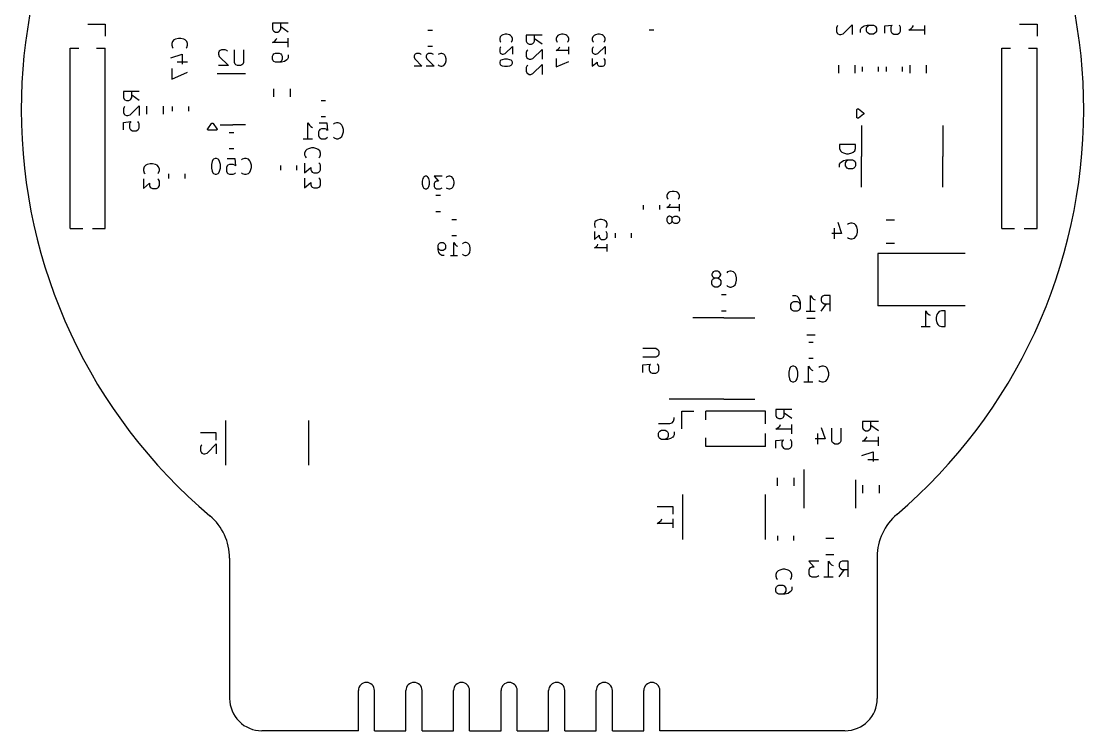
# Model space of a CAD drawing. Header units: inches. Extents: x 10 to 430, y -15 to 282.
# Drawn here: x 233.9 to 300.9, y 150.5 to 195.3 of the extents above; entities that cross this region are included whole.
import ezdxf

# ---------------------------------------------------------------- set-up
doc = ezdxf.new("R2010")
doc.units = ezdxf.units.IN
doc.header["$MEASUREMENT"] = 0
doc.layers.add('BLACK', color=7, linetype='Continuous')

msp = doc.modelspace()

# ---------------------------------------------------------------- linework, layer by layer
at = {"layer": 'BLACK', "linetype": 'Continuous'}
for p, q in [((238.046, 195.118), (239.156, 195.118)), ((239.156, 195.118), (239.156, 194.358)), ((250.693, 195.191), (249.693, 195.191)), ((249.693, 195.191), (249.693, 194.81)), ((250.216, 194.81), (250.216, 195.191)), ((285.3, 194.985), (285.253, 194.89)), ((285.348, 195.033), (285.3, 194.985)), ((285.681, 194.509), (286.253, 195.08)), ((286.253, 195.08), (286.253, 194.461)), ((286.872, 194.922), (287.015, 195.017)), ((287.015, 195.017), (287.205, 195.064)), ((287.205, 195.064), (287.586, 195.064)), ((287.205, 194.969), (287.253, 195.017)), ((287.253, 195.017), (287.348, 195.064)), ((287.586, 195.064), (287.681, 195.017)), ((287.681, 195.017), (287.729, 194.969)), ((288.301, 195.017), (288.777, 195.064)), ((288.301, 194.541), (288.301, 195.017)), ((288.729, 195.017), (288.682, 194.922)), ((288.777, 195.064), (288.729, 195.017)), ((289.253, 195.017), (289.205, 195.064)), ((289.301, 194.922), (289.253, 195.017)), ((290.063, 194.937), (290.11, 195.033)), ((290.825, 194.461), (290.825, 195.033)), ((296.8, 195.118), (297.91, 195.118)), ((297.91, 195.118), (297.91, 194.358)), ((249.693, 194.81), (249.74, 194.715)), ((249.74, 194.715), (249.788, 194.667)), ((249.788, 194.667), (249.883, 194.62)), ((249.883, 194.62), (250.026, 194.62)), ((250.026, 194.62), (250.121, 194.667)), ((250.121, 194.667), (250.169, 194.715)), ((250.169, 194.715), (250.216, 194.81)), ((250.693, 194.62), (250.216, 194.953)), ((259.49, 194.741), (259.782, 194.741)), ((264.062, 194.326), (264.024, 194.212)), ((264.138, 194.402), (264.062, 194.326)), ((264.215, 194.44), (264.138, 194.402)), ((264.367, 194.478), (264.215, 194.44)), ((264.481, 194.478), (264.367, 194.478)), ((264.634, 194.44), (264.481, 194.478)), ((264.71, 194.402), (264.634, 194.44)), ((264.786, 194.326), (264.71, 194.402)), ((264.824, 194.212), (264.786, 194.326)), ((266.695, 194.429), (265.695, 194.429)), ((265.695, 194.429), (265.695, 194.048)), ((266.218, 194.048), (266.218, 194.429)), ((267.618, 194.326), (267.58, 194.212)), ((267.694, 194.402), (267.618, 194.326)), ((267.771, 194.44), (267.694, 194.402)), ((267.923, 194.478), (267.771, 194.44)), ((268.037, 194.478), (267.923, 194.478)), ((268.19, 194.44), (268.037, 194.478)), ((268.266, 194.402), (268.19, 194.44)), ((268.342, 194.326), (268.266, 194.402)), ((268.38, 194.212), (268.342, 194.326)), ((269.904, 194.326), (269.866, 194.212)), ((269.98, 194.402), (269.904, 194.326)), ((270.057, 194.44), (269.98, 194.402)), ((270.209, 194.478), (270.057, 194.44)), ((270.323, 194.478), (270.209, 194.478)), ((270.476, 194.44), (270.323, 194.478)), ((270.552, 194.402), (270.476, 194.44)), ((270.628, 194.326), (270.552, 194.402)), ((270.666, 194.212), (270.628, 194.326)), ((273.752, 194.737), (273.46, 194.737)), ((285.253, 194.89), (285.253, 194.652)), ((285.253, 194.652), (285.3, 194.556)), ((285.3, 194.556), (285.348, 194.509)), ((285.348, 194.509), (285.443, 194.461)), ((285.443, 194.461), (285.538, 194.461)), ((285.538, 194.461), (285.681, 194.509)), ((286.777, 194.779), (286.824, 194.874)), ((286.777, 194.588), (286.777, 194.779)), ((286.824, 194.874), (286.872, 194.922)), ((287.158, 194.874), (287.205, 194.969)), ((287.158, 194.684), (287.158, 194.874)), ((287.205, 194.588), (287.158, 194.684)), ((287.253, 194.541), (287.205, 194.588)), ((287.348, 194.493), (287.253, 194.541)), ((287.586, 194.493), (287.348, 194.493)), ((287.681, 194.541), (287.586, 194.493)), ((287.729, 194.588), (287.681, 194.541)), ((287.729, 194.969), (287.777, 194.874)), ((287.777, 194.684), (287.729, 194.588)), ((287.777, 194.874), (287.777, 194.684)), ((288.682, 194.922), (288.682, 194.684)), ((288.682, 194.684), (288.729, 194.588)), ((288.729, 194.588), (288.777, 194.541)), ((288.777, 194.541), (288.872, 194.493)), ((288.872, 194.493), (289.11, 194.493)), ((289.11, 194.493), (289.205, 194.541)), ((289.205, 194.541), (289.253, 194.588)), ((289.253, 194.588), (289.301, 194.684)), ((289.301, 194.684), (289.301, 194.922)), ((289.825, 194.747), (289.968, 194.842)), ((290.825, 194.747), (289.825, 194.747)), ((289.968, 194.842), (290.063, 194.937)), ((243.39, 194.032), (243.343, 193.89)), ((243.343, 193.89), (243.343, 193.794)), ((243.343, 193.794), (243.39, 193.651)), ((243.486, 194.128), (243.39, 194.032)), ((243.39, 193.651), (243.438, 193.604)), ((243.581, 194.175), (243.486, 194.128)), ((243.771, 194.223), (243.581, 194.175)), ((243.914, 194.223), (243.771, 194.223)), ((244.105, 194.175), (243.914, 194.223)), ((244.2, 194.128), (244.105, 194.175)), ((244.295, 194.032), (244.2, 194.128)), ((244.247, 193.604), (244.295, 193.651)), ((244.343, 193.89), (244.295, 194.032)), ((244.295, 193.651), (244.343, 193.794)), ((244.343, 193.794), (244.343, 193.89)), ((249.693, 193.953), (249.836, 194.048)), ((250.693, 193.953), (249.693, 193.953)), ((249.836, 194.048), (249.931, 194.144)), ((249.931, 194.144), (249.978, 194.239)), ((250.693, 193.667), (250.693, 194.239)), ((259.49, 193.721), (259.782, 193.721)), ((264.024, 194.212), (264.024, 194.136)), ((264.024, 194.136), (264.062, 194.021)), ((264.062, 193.64), (264.024, 193.564)), ((264.062, 194.021), (264.1, 193.983)), ((264.1, 193.678), (264.062, 193.64)), ((264.367, 193.259), (264.824, 193.717)), ((264.748, 193.983), (264.786, 194.021)), ((264.786, 194.021), (264.824, 194.136)), ((264.824, 194.136), (264.824, 194.212)), ((264.824, 193.717), (264.824, 193.221)), ((265.695, 194.048), (265.742, 193.953)), ((265.742, 193.953), (265.79, 193.905)), ((265.79, 193.905), (265.885, 193.858)), ((265.885, 193.858), (266.028, 193.858)), ((266.028, 193.858), (266.123, 193.905)), ((266.123, 193.905), (266.171, 193.953)), ((266.171, 193.953), (266.218, 194.048)), ((266.695, 193.858), (266.218, 194.191)), ((267.58, 194.212), (267.58, 194.136)), ((267.58, 194.136), (267.618, 194.021)), ((267.618, 194.021), (267.656, 193.983)), ((267.771, 193.602), (267.809, 193.678)), ((268.304, 193.983), (268.342, 194.021)), ((268.342, 194.021), (268.38, 194.136)), ((268.38, 194.136), (268.38, 194.212)), ((268.38, 193.221), (268.38, 193.678)), ((269.866, 194.212), (269.866, 194.136)), ((269.866, 194.136), (269.904, 194.021)), ((269.904, 193.64), (269.866, 193.564)), ((269.904, 194.021), (269.942, 193.983)), ((269.942, 193.678), (269.904, 193.64)), ((270.209, 193.259), (270.666, 193.717)), ((270.59, 193.983), (270.628, 194.021)), ((270.628, 194.021), (270.666, 194.136)), ((270.666, 194.136), (270.666, 194.212)), ((270.666, 193.717), (270.666, 193.221)), ((236.936, 193.598), (237.482, 193.598)), ((236.936, 182.233), (236.936, 193.598)), ((238.609, 193.598), (239.156, 193.598)), ((239.156, 182.233), (239.156, 193.598)), ((243.295, 192.985), (244.009, 193.223)), ((244.009, 193.223), (244.009, 192.604)), ((246.342, 193.411), (246.294, 193.316)), ((246.294, 193.316), (246.294, 193.22)), ((246.294, 193.22), (246.342, 193.078)), ((246.39, 193.459), (246.342, 193.411)), ((246.342, 193.078), (246.913, 192.506)), ((246.485, 193.506), (246.39, 193.459)), ((246.723, 193.506), (246.485, 193.506)), ((246.818, 193.459), (246.723, 193.506)), ((246.866, 193.411), (246.818, 193.459)), ((247.294, 192.697), (247.294, 193.506)), ((247.866, 193.506), (247.866, 192.697)), ((249.693, 193.096), (249.74, 193.191)), ((249.693, 192.906), (249.693, 193.096)), ((249.74, 193.191), (249.788, 193.239)), ((249.788, 193.239), (249.883, 193.286)), ((249.883, 193.286), (250.121, 193.286)), ((250.121, 193.286), (250.216, 193.239)), ((250.216, 193.239), (250.264, 193.191)), ((250.264, 193.191), (250.312, 193.096)), ((250.312, 193.096), (250.312, 192.906)), ((250.693, 193.001), (250.645, 192.906)), ((250.693, 193.191), (250.693, 193.001)), ((258.664, 193.195), (258.626, 193.119)), ((258.626, 193.119), (258.626, 193.043)), ((258.626, 193.043), (258.664, 192.929)), ((258.703, 193.234), (258.664, 193.195)), ((258.779, 193.272), (258.703, 193.234)), ((258.969, 193.272), (258.779, 193.272)), ((259.045, 193.234), (258.969, 193.272)), ((259.083, 193.195), (259.045, 193.234)), ((259.426, 193.195), (259.388, 193.119)), ((259.388, 193.119), (259.388, 193.043)), ((259.388, 193.043), (259.426, 192.929)), ((259.464, 193.234), (259.426, 193.195)), ((259.541, 193.272), (259.464, 193.234)), ((259.731, 193.272), (259.541, 193.272)), ((259.807, 193.234), (259.731, 193.272)), ((259.845, 193.195), (259.807, 193.234)), ((260.188, 193.234), (260.15, 193.195)), ((260.303, 193.272), (260.188, 193.234)), ((260.379, 193.272), (260.303, 193.272)), ((260.493, 193.234), (260.379, 193.272)), ((260.569, 193.157), (260.493, 193.234)), ((260.607, 193.081), (260.569, 193.157)), ((260.645, 192.929), (260.607, 193.081)), ((264.024, 193.564), (264.024, 193.374)), ((264.024, 193.374), (264.062, 193.298)), ((264.062, 193.298), (264.1, 193.259)), ((264.1, 193.259), (264.177, 193.221)), ((264.177, 193.221), (264.253, 193.221)), ((264.253, 193.221), (264.367, 193.259)), ((265.742, 193.429), (265.695, 193.334)), ((265.695, 193.334), (265.695, 193.096)), ((265.695, 193.096), (265.742, 193.001)), ((265.79, 193.477), (265.742, 193.429)), ((265.742, 193.001), (265.79, 192.953)), ((266.123, 192.953), (266.695, 193.524)), ((266.695, 193.524), (266.695, 192.905)), ((267.58, 193.45), (267.694, 193.526)), ((268.38, 193.45), (267.58, 193.45)), ((267.694, 193.526), (267.771, 193.602)), ((269.866, 193.564), (269.866, 193.374)), ((269.866, 193.374), (269.904, 193.298)), ((269.904, 193.298), (269.942, 193.259)), ((269.942, 193.259), (270.019, 193.221)), ((270.019, 193.221), (270.095, 193.221)), ((270.095, 193.221), (270.209, 193.259)), ((295.69, 193.598), (296.236, 193.598)), ((295.69, 182.233), (295.69, 193.598)), ((297.363, 193.598), (297.91, 193.598)), ((297.91, 182.233), (297.91, 193.598)), ((243.343, 192.318), (243.343, 191.651)), ((243.676, 192.747), (244.343, 192.747)), ((246.913, 192.506), (246.294, 192.506)), ((247.342, 192.601), (247.294, 192.697)), ((247.39, 192.554), (247.342, 192.601)), ((247.485, 192.506), (247.39, 192.554)), ((247.675, 192.506), (247.485, 192.506)), ((247.771, 192.554), (247.675, 192.506)), ((247.818, 192.601), (247.771, 192.554)), ((247.866, 192.697), (247.818, 192.601)), ((249.74, 192.81), (249.693, 192.906)), ((249.788, 192.763), (249.74, 192.81)), ((249.883, 192.715), (249.788, 192.763)), ((250.264, 192.715), (249.883, 192.715)), ((250.216, 192.763), (250.121, 192.715)), ((250.264, 192.81), (250.216, 192.763)), ((250.312, 192.906), (250.264, 192.81)), ((250.455, 192.763), (250.264, 192.715)), ((250.597, 192.858), (250.455, 192.763)), ((250.645, 192.906), (250.597, 192.858)), ((259.122, 192.472), (258.626, 192.472)), ((258.664, 192.929), (259.122, 192.472)), ((259.883, 192.472), (259.388, 192.472)), ((259.426, 192.929), (259.883, 192.472)), ((260.15, 192.548), (260.188, 192.51)), ((260.188, 192.51), (260.303, 192.472)), ((260.303, 192.472), (260.379, 192.472)), ((260.379, 192.472), (260.493, 192.51)), ((260.493, 192.51), (260.569, 192.586)), ((260.569, 192.586), (260.607, 192.662)), ((260.607, 192.662), (260.645, 192.815)), ((260.645, 192.815), (260.645, 192.929)), ((264.062, 192.802), (264.024, 192.726)), ((264.024, 192.726), (264.024, 192.65)), ((264.024, 192.65), (264.062, 192.574)), ((264.1, 192.84), (264.062, 192.802)), ((264.062, 192.574), (264.1, 192.536)), ((264.177, 192.878), (264.1, 192.84)), ((264.1, 192.536), (264.177, 192.498)), ((264.329, 192.917), (264.177, 192.878)), ((264.177, 192.498), (264.329, 192.459)), ((264.519, 192.917), (264.329, 192.917)), ((264.329, 192.459), (264.519, 192.459)), ((264.672, 192.878), (264.519, 192.917)), ((264.519, 192.459), (264.672, 192.498)), ((264.748, 192.84), (264.672, 192.878)), ((264.672, 192.498), (264.748, 192.536)), ((264.786, 192.802), (264.748, 192.84)), ((264.748, 192.536), (264.786, 192.574)), ((264.824, 192.726), (264.786, 192.802)), ((264.786, 192.574), (264.824, 192.65)), ((264.824, 192.65), (264.824, 192.726)), ((265.742, 192.477), (265.695, 192.382)), ((265.695, 192.382), (265.695, 192.144)), ((265.79, 192.524), (265.742, 192.477)), ((265.79, 192.953), (265.885, 192.905)), ((265.885, 192.905), (265.98, 192.905)), ((265.98, 192.905), (266.123, 192.953)), ((266.123, 192.001), (266.695, 192.572)), ((266.695, 192.572), (266.695, 191.953)), ((267.58, 192.955), (267.58, 192.421)), ((267.58, 192.421), (268.38, 192.764)), ((269.866, 192.955), (269.866, 192.459)), ((269.866, 192.459), (270.171, 192.726)), ((270.171, 192.726), (270.171, 192.612)), ((270.171, 192.612), (270.209, 192.536)), ((270.209, 192.536), (270.247, 192.498)), ((270.247, 192.498), (270.323, 192.459)), ((270.323, 192.459), (270.514, 192.459)), ((270.514, 192.459), (270.59, 192.498)), ((270.628, 192.917), (270.59, 192.955)), ((270.59, 192.498), (270.628, 192.536)), ((270.666, 192.84), (270.628, 192.917)), ((270.628, 192.536), (270.666, 192.612)), ((270.666, 192.612), (270.666, 192.84)), ((285.381, 192.534), (285.381, 192.024)), ((286.426, 192.534), (286.426, 192.024)), ((286.894, 192.133), (286.894, 192.425)), ((287.914, 192.133), (287.914, 192.425)), ((288.394, 192.425), (288.394, 192.133)), ((289.414, 192.425), (289.414, 192.133)), ((289.881, 192.534), (289.881, 192.024)), ((290.926, 192.534), (290.926, 192.024)), ((243.343, 191.651), (244.343, 192.08)), ((248.004, 191.989), (246.204, 191.989)), ((265.695, 192.144), (265.742, 192.048)), ((265.742, 192.048), (265.79, 192.001)), ((265.79, 192.001), (265.885, 191.953)), ((265.885, 191.953), (265.98, 191.953)), ((265.98, 191.953), (266.123, 192.001)), ((249.781, 190.524), (249.781, 191.034)), ((250.826, 190.524), (250.826, 191.034)), ((241.295, 190.873), (240.295, 190.873)), ((240.295, 190.873), (240.295, 190.492)), ((240.295, 190.492), (240.342, 190.397)), ((240.342, 190.397), (240.39, 190.349)), ((240.39, 190.349), (240.485, 190.302)), ((240.485, 190.302), (240.628, 190.302)), ((240.628, 190.302), (240.723, 190.349)), ((240.723, 190.349), (240.771, 190.397)), ((240.771, 190.397), (240.818, 190.492)), ((240.818, 190.492), (240.818, 190.873)), ((241.295, 190.302), (240.818, 190.635)), ((253.05, 190.289), (252.758, 190.289)), ((240.342, 189.873), (240.295, 189.778)), ((240.295, 189.778), (240.295, 189.54)), ((240.39, 189.921), (240.342, 189.873)), ((240.723, 189.397), (241.295, 189.968)), ((241.295, 189.968), (241.295, 189.349)), ((241.781, 189.437), (241.781, 189.946)), ((242.826, 189.437), (242.826, 189.946)), ((243.394, 189.633), (243.394, 189.925)), ((244.414, 189.633), (244.414, 189.925)), ((286.549, 189.719), (286.551, 189.73)), ((286.549, 189.239), (286.549, 189.719)), ((286.551, 189.733), (286.552, 189.735)), ((286.551, 189.73), (286.551, 189.733)), ((286.552, 189.735), (286.553, 189.742)), ((286.553, 189.742), (286.567, 189.755)), ((286.567, 189.755), (286.578, 189.77)), ((286.578, 189.77), (286.582, 189.771)), ((286.582, 189.771), (286.586, 189.774)), ((286.586, 189.774), (286.604, 189.774)), ((286.604, 189.774), (286.623, 189.777)), ((286.623, 189.777), (286.629, 189.774)), ((286.629, 189.774), (286.632, 189.774)), ((286.632, 189.774), (286.634, 189.772)), ((286.634, 189.772), (286.644, 189.767)), ((286.644, 189.767), (286.974, 189.527)), ((240.295, 189.54), (240.342, 189.445)), ((240.295, 188.921), (240.771, 188.968)), ((240.342, 189.445), (240.39, 189.397)), ((240.39, 189.397), (240.485, 189.349)), ((240.485, 189.349), (240.58, 189.349)), ((240.58, 189.349), (240.723, 189.397)), ((240.771, 188.968), (240.723, 188.921)), ((241.247, 188.921), (241.199, 188.968)), ((253.05, 189.269), (252.758, 189.269)), ((286.551, 189.228), (286.549, 189.239)), ((286.551, 189.225), (286.551, 189.228)), ((286.552, 189.223), (286.551, 189.225)), ((286.553, 189.216), (286.552, 189.223)), ((286.567, 189.203), (286.553, 189.216)), ((286.578, 189.188), (286.567, 189.203)), ((286.582, 189.187), (286.578, 189.188)), ((286.586, 189.184), (286.582, 189.187)), ((286.604, 189.184), (286.586, 189.184)), ((286.623, 189.181), (286.604, 189.184)), ((286.629, 189.184), (286.623, 189.181)), ((286.632, 189.184), (286.629, 189.184)), ((286.634, 189.186), (286.632, 189.184)), ((286.644, 189.19), (286.634, 189.186)), ((286.974, 189.43), (286.644, 189.19)), ((286.974, 189.527), (286.99, 189.51)), ((286.99, 189.448), (286.974, 189.43)), ((286.99, 189.51), (286.992, 189.501)), ((286.992, 189.457), (286.99, 189.448)), ((286.992, 189.501), (286.997, 189.493)), ((286.997, 189.465), (286.992, 189.457)), ((286.997, 189.493), (286.995, 189.479)), ((286.995, 189.479), (286.997, 189.465)), ((240.295, 188.445), (240.295, 188.921)), ((240.723, 188.921), (240.676, 188.826)), ((240.676, 188.826), (240.676, 188.588)), ((240.676, 188.588), (240.723, 188.492)), ((240.723, 188.492), (240.771, 188.445)), ((240.771, 188.445), (240.866, 188.397)), ((240.866, 188.397), (241.104, 188.397)), ((241.104, 188.397), (241.199, 188.445)), ((241.199, 188.445), (241.247, 188.492)), ((241.295, 188.826), (241.247, 188.921)), ((241.247, 188.492), (241.295, 188.588)), ((241.295, 188.588), (241.295, 188.826)), ((245.606, 188.503), (245.608, 188.509)), ((245.608, 188.485), (245.606, 188.503)), ((245.608, 188.512), (245.611, 188.514)), ((245.608, 188.509), (245.608, 188.512)), ((245.608, 188.466), (245.608, 188.485)), ((245.612, 188.462), (245.608, 188.466)), ((245.611, 188.514), (245.615, 188.524)), ((245.613, 188.458), (245.612, 188.462)), ((245.628, 188.447), (245.613, 188.458)), ((245.615, 188.524), (245.855, 188.854)), ((245.641, 188.434), (245.628, 188.447)), ((245.648, 188.432), (245.641, 188.434)), ((245.65, 188.431), (245.648, 188.432)), ((245.653, 188.431), (245.65, 188.431)), ((245.664, 188.429), (245.653, 188.431)), ((246.144, 188.429), (245.664, 188.429)), ((245.855, 188.854), (245.873, 188.87)), ((245.873, 188.87), (245.882, 188.872)), ((245.882, 188.872), (245.89, 188.877)), ((245.89, 188.877), (245.904, 188.875)), ((245.904, 188.875), (245.918, 188.877)), ((245.918, 188.877), (245.926, 188.872)), ((245.926, 188.872), (245.935, 188.87)), ((245.935, 188.87), (245.952, 188.854)), ((245.952, 188.854), (246.192, 188.524)), ((246.155, 188.431), (246.144, 188.429)), ((246.158, 188.431), (246.155, 188.431)), ((246.16, 188.432), (246.158, 188.431)), ((246.167, 188.434), (246.16, 188.432)), ((246.18, 188.447), (246.167, 188.434)), ((246.195, 188.458), (246.18, 188.447)), ((246.192, 188.524), (246.197, 188.514)), ((246.196, 188.462), (246.195, 188.458)), ((246.199, 188.466), (246.196, 188.462)), ((246.197, 188.514), (246.199, 188.512)), ((246.199, 188.512), (246.199, 188.509)), ((246.199, 188.509), (246.202, 188.503)), ((246.202, 188.503), (246.199, 188.485)), ((246.199, 188.485), (246.199, 188.466)), ((246.404, 188.769), (247.204, 188.769)), ((246.958, 188.289), (247.25, 188.289)), ((248.004, 188.769), (247.204, 188.769)), ((251.928, 187.894), (251.928, 188.894)), ((251.928, 188.894), (252.023, 188.751)), ((252.023, 188.751), (252.118, 188.656)), ((252.118, 188.656), (252.213, 188.608)), ((252.642, 188.418), (252.594, 188.323)), ((252.594, 188.323), (252.594, 188.085)), ((252.642, 188.894), (253.118, 188.894)), ((252.69, 188.466), (252.642, 188.418)), ((252.785, 188.513), (252.69, 188.466)), ((253.023, 188.513), (252.785, 188.513)), ((253.118, 188.466), (253.023, 188.513)), ((253.118, 188.894), (253.166, 188.418)), ((253.166, 188.418), (253.118, 188.466)), ((253.594, 188.847), (253.547, 188.799)), ((253.737, 188.894), (253.594, 188.847)), ((253.832, 188.894), (253.737, 188.894)), ((253.975, 188.847), (253.832, 188.894)), ((254.071, 188.751), (253.975, 188.847)), ((254.118, 188.656), (254.071, 188.751)), ((254.166, 188.466), (254.118, 188.656)), ((254.118, 188.132), (254.166, 188.323)), ((254.166, 188.323), (254.166, 188.466)), ((286.844, 188.729), (286.844, 186.779)), ((291.964, 188.729), (291.964, 186.779)), ((251.642, 187.894), (252.213, 187.894)), ((252.594, 188.085), (252.642, 187.989)), ((252.642, 187.989), (252.69, 187.942)), ((252.69, 187.942), (252.785, 187.894)), ((252.785, 187.894), (253.023, 187.894)), ((253.023, 187.894), (253.118, 187.942)), ((253.118, 187.942), (253.166, 187.989)), ((253.547, 187.989), (253.594, 187.942)), ((253.594, 187.942), (253.737, 187.894)), ((253.737, 187.894), (253.832, 187.894)), ((253.832, 187.894), (253.975, 187.942)), ((253.975, 187.942), (254.071, 188.037)), ((254.071, 188.037), (254.118, 188.132)), ((246.958, 187.269), (247.25, 187.269)), ((251.772, 187.12), (251.725, 186.978)), ((251.725, 186.978), (251.725, 186.882)), ((251.868, 187.216), (251.772, 187.12)), ((251.963, 187.263), (251.868, 187.216)), ((252.153, 187.311), (251.963, 187.263)), ((252.296, 187.311), (252.153, 187.311)), ((252.487, 187.263), (252.296, 187.311)), ((252.582, 187.216), (252.487, 187.263)), ((252.677, 187.12), (252.582, 187.216)), ((252.725, 186.978), (252.677, 187.12)), ((252.725, 186.882), (252.725, 186.978)), ((286.459, 187.517), (285.459, 187.517)), ((285.459, 187.517), (285.459, 187.279)), ((285.459, 187.279), (285.506, 187.136)), ((285.506, 187.136), (285.602, 187.041)), ((285.602, 187.041), (285.697, 186.993)), ((285.697, 186.993), (285.887, 186.946)), ((285.887, 186.946), (286.03, 186.946)), ((286.03, 186.946), (286.221, 186.993)), ((286.221, 186.993), (286.316, 187.041)), ((286.316, 187.041), (286.411, 187.136)), ((286.411, 187.136), (286.459, 187.279)), ((286.459, 187.279), (286.459, 187.517)), ((241.803, 186.267), (241.708, 186.219)), ((241.993, 186.315), (241.803, 186.267)), ((242.136, 186.315), (241.993, 186.315)), ((242.327, 186.267), (242.136, 186.315)), ((242.422, 186.219), (242.327, 186.267)), ((245.89, 186.458), (245.842, 186.267)), ((245.842, 186.267), (245.842, 186.029)), ((245.937, 186.553), (245.89, 186.458)), ((245.985, 186.601), (245.937, 186.553)), ((246.08, 186.648), (245.985, 186.601)), ((246.175, 186.648), (246.08, 186.648)), ((246.271, 186.601), (246.175, 186.648)), ((246.318, 186.553), (246.271, 186.601)), ((246.366, 186.458), (246.318, 186.553)), ((246.413, 186.267), (246.366, 186.458)), ((246.413, 186.029), (246.413, 186.267)), ((246.842, 186.648), (247.318, 186.648)), ((246.985, 186.267), (246.89, 186.22)), ((247.223, 186.267), (246.985, 186.267)), ((247.318, 186.22), (247.223, 186.267)), ((247.318, 186.648), (247.366, 186.172)), ((247.794, 186.601), (247.747, 186.553)), ((247.937, 186.648), (247.794, 186.601)), ((248.032, 186.648), (247.937, 186.648)), ((248.175, 186.601), (248.032, 186.648)), ((248.271, 186.505), (248.175, 186.601)), ((248.318, 186.41), (248.271, 186.505)), ((248.366, 186.22), (248.318, 186.41)), ((251.725, 186.882), (251.772, 186.739)), ((251.725, 186.358), (251.725, 185.739)), ((251.772, 186.739), (251.82, 186.692)), ((252.629, 186.692), (252.677, 186.739)), ((252.677, 186.311), (252.629, 186.358)), ((252.677, 186.739), (252.725, 186.882)), ((252.725, 186.216), (252.677, 186.311)), ((285.459, 186.279), (285.506, 186.374)), ((285.459, 186.088), (285.459, 186.279)), ((285.506, 186.374), (285.554, 186.422)), ((285.554, 186.422), (285.697, 186.517)), ((285.697, 186.517), (285.887, 186.565)), ((285.84, 186.374), (285.887, 186.469)), ((285.84, 186.184), (285.84, 186.374)), ((285.887, 186.565), (286.268, 186.565)), ((285.887, 186.469), (285.935, 186.517)), ((285.935, 186.517), (286.03, 186.565)), ((286.268, 186.565), (286.363, 186.517)), ((286.363, 186.517), (286.411, 186.469)), ((286.411, 186.469), (286.459, 186.374)), ((286.459, 186.374), (286.459, 186.184)), ((286.844, 184.829), (286.844, 186.779)), ((291.964, 184.829), (291.964, 186.779)), ((241.612, 186.124), (241.565, 185.981)), ((241.565, 185.981), (241.565, 185.886)), ((241.565, 185.886), (241.612, 185.743)), ((241.708, 186.219), (241.612, 186.124)), ((241.612, 185.743), (241.66, 185.696)), ((242.517, 186.124), (242.422, 186.219)), ((242.469, 185.696), (242.517, 185.743)), ((242.565, 185.981), (242.517, 186.124)), ((242.517, 185.743), (242.565, 185.886)), ((242.565, 185.886), (242.565, 185.981)), ((243.144, 185.675), (243.144, 185.383)), ((244.164, 185.675), (244.164, 185.383)), ((245.842, 186.029), (245.89, 185.839)), ((245.89, 185.839), (245.937, 185.743)), ((245.937, 185.743), (245.985, 185.696)), ((245.985, 185.696), (246.08, 185.648)), ((246.08, 185.648), (246.175, 185.648)), ((246.175, 185.648), (246.271, 185.696)), ((246.271, 185.696), (246.318, 185.743)), ((246.318, 185.743), (246.366, 185.839)), ((246.366, 185.839), (246.413, 186.029)), ((246.842, 186.172), (246.794, 186.077)), ((246.794, 186.077), (246.794, 185.839)), ((246.794, 185.839), (246.842, 185.743)), ((246.89, 186.22), (246.842, 186.172)), ((246.842, 185.743), (246.89, 185.696)), ((246.89, 185.696), (246.985, 185.648)), ((246.985, 185.648), (247.223, 185.648)), ((247.223, 185.648), (247.318, 185.696)), ((247.366, 186.172), (247.318, 186.22)), ((247.318, 185.696), (247.366, 185.743)), ((247.747, 185.743), (247.794, 185.696)), ((247.794, 185.696), (247.937, 185.648)), ((247.937, 185.648), (248.032, 185.648)), ((248.032, 185.648), (248.175, 185.696)), ((248.175, 185.696), (248.271, 185.791)), ((248.271, 185.791), (248.318, 185.886)), ((248.318, 185.886), (248.366, 186.077)), ((248.366, 186.077), (248.366, 186.22)), ((250.194, 186.195), (250.194, 185.903)), ((251.214, 186.195), (251.214, 185.903)), ((251.725, 185.739), (252.106, 186.073)), ((252.106, 186.073), (252.106, 185.93)), ((252.106, 185.93), (252.153, 185.835)), ((252.153, 185.835), (252.201, 185.787)), ((252.201, 185.787), (252.296, 185.739)), ((252.296, 185.739), (252.534, 185.739)), ((252.534, 185.739), (252.629, 185.787)), ((252.629, 185.787), (252.677, 185.835)), ((252.677, 185.835), (252.725, 185.93)), ((252.725, 185.93), (252.725, 186.216)), ((285.887, 186.088), (285.84, 186.184)), ((285.935, 186.041), (285.887, 186.088)), ((286.03, 185.993), (285.935, 186.041)), ((286.268, 185.993), (286.03, 185.993)), ((286.363, 186.041), (286.268, 185.993)), ((286.411, 186.088), (286.363, 186.041)), ((286.459, 186.184), (286.411, 186.088)), ((241.565, 185.362), (241.565, 184.743)), ((241.565, 184.743), (241.946, 185.077)), ((241.946, 185.077), (241.946, 184.934)), ((241.946, 184.934), (241.993, 184.838)), ((242.517, 185.315), (242.469, 185.362)), ((242.565, 185.219), (242.517, 185.315)), ((242.517, 184.838), (242.565, 184.934)), ((242.565, 184.934), (242.565, 185.219)), ((251.725, 185.406), (251.725, 184.787)), ((251.725, 184.787), (252.106, 185.12)), ((252.106, 185.12), (252.106, 184.978)), ((252.106, 184.978), (252.153, 184.882)), ((252.677, 185.358), (252.629, 185.406)), ((252.725, 185.263), (252.677, 185.358)), ((252.677, 184.882), (252.725, 184.978)), ((252.725, 184.978), (252.725, 185.263)), ((259.172, 185.372), (259.134, 185.22)), ((259.134, 185.22), (259.134, 185.029)), ((259.134, 185.029), (259.172, 184.877)), ((259.211, 185.448), (259.172, 185.372)), ((259.249, 185.487), (259.211, 185.448)), ((259.325, 185.525), (259.249, 185.487)), ((259.401, 185.525), (259.325, 185.525)), ((259.477, 185.487), (259.401, 185.525)), ((259.515, 185.448), (259.477, 185.487)), ((259.553, 185.372), (259.515, 185.448)), ((259.591, 185.22), (259.553, 185.372)), ((259.553, 184.877), (259.591, 185.029)), ((259.591, 185.029), (259.591, 185.22)), ((260.391, 185.525), (259.896, 185.525)), ((259.896, 185.525), (260.163, 185.22)), ((259.934, 185.144), (259.896, 185.068)), ((259.896, 185.068), (259.896, 184.877)), ((259.972, 185.182), (259.934, 185.144)), ((260.049, 185.22), (259.972, 185.182)), ((260.163, 185.22), (260.049, 185.22)), ((260.696, 185.487), (260.658, 185.448)), ((260.811, 185.525), (260.696, 185.487)), ((260.887, 185.525), (260.811, 185.525)), ((261.001, 185.487), (260.887, 185.525)), ((261.077, 185.41), (261.001, 185.487)), ((261.115, 185.334), (261.077, 185.41)), ((261.153, 185.182), (261.115, 185.334)), ((261.115, 184.915), (261.153, 185.068)), ((261.153, 185.068), (261.153, 185.182)), ((241.993, 184.838), (242.041, 184.791)), ((242.041, 184.791), (242.136, 184.743)), ((242.136, 184.743), (242.374, 184.743)), ((242.374, 184.743), (242.469, 184.791)), ((242.469, 184.791), (242.517, 184.838)), ((252.153, 184.882), (252.201, 184.835)), ((252.201, 184.835), (252.296, 184.787)), ((252.296, 184.787), (252.534, 184.787)), ((252.534, 184.787), (252.629, 184.835)), ((252.629, 184.835), (252.677, 184.882)), ((259.172, 184.877), (259.211, 184.801)), ((259.211, 184.801), (259.249, 184.763)), ((259.249, 184.763), (259.325, 184.725)), ((259.325, 184.725), (259.401, 184.725)), ((259.401, 184.725), (259.477, 184.763)), ((259.477, 184.763), (259.515, 184.801)), ((259.515, 184.801), (259.553, 184.877)), ((259.896, 184.877), (259.934, 184.801)), ((259.934, 184.801), (259.972, 184.763)), ((259.972, 184.763), (260.049, 184.725)), ((259.998, 184.327), (260.29, 184.327)), ((260.049, 184.725), (260.277, 184.725)), ((260.277, 184.725), (260.353, 184.763)), ((260.353, 184.763), (260.391, 184.801)), ((260.658, 184.801), (260.696, 184.763)), ((260.696, 184.763), (260.811, 184.725)), ((260.811, 184.725), (260.887, 184.725)), ((260.887, 184.725), (261.001, 184.763)), ((261.001, 184.763), (261.077, 184.839)), ((261.077, 184.839), (261.115, 184.915)), ((274.603, 184.42), (274.565, 184.306)), ((274.565, 184.306), (274.565, 184.23)), ((274.679, 184.496), (274.603, 184.42)), ((274.756, 184.534), (274.679, 184.496)), ((274.908, 184.572), (274.756, 184.534)), ((275.022, 184.572), (274.908, 184.572)), ((275.175, 184.534), (275.022, 184.572)), ((275.251, 184.496), (275.175, 184.534)), ((275.327, 184.42), (275.251, 184.496)), ((275.365, 184.306), (275.327, 184.42)), ((275.365, 184.23), (275.365, 184.306)), ((273.096, 183.417), (273.096, 183.709)), ((274.116, 183.417), (274.116, 183.709)), ((274.565, 184.23), (274.603, 184.115)), ((274.565, 183.544), (274.679, 183.62)), ((274.603, 184.115), (274.641, 184.077)), ((274.679, 183.62), (274.756, 183.696)), ((274.756, 183.696), (274.794, 183.772)), ((275.289, 184.077), (275.327, 184.115)), ((275.327, 184.115), (275.365, 184.23)), ((275.365, 183.315), (275.365, 183.772)), ((259.998, 183.307), (260.29, 183.307)), ((275.365, 183.544), (274.565, 183.544)), ((274.603, 182.934), (274.565, 182.858)), ((274.641, 182.972), (274.603, 182.934)), ((274.718, 183.011), (274.641, 182.972)), ((274.756, 183.011), (274.718, 183.011)), ((274.832, 182.972), (274.756, 183.011)), ((274.87, 182.934), (274.832, 182.972)), ((274.908, 182.858), (274.87, 182.934)), ((274.908, 182.858), (274.946, 182.934)), ((274.946, 182.934), (274.984, 182.972)), ((274.984, 182.972), (275.06, 183.011)), ((275.06, 183.011), (275.213, 183.011)), ((275.213, 183.011), (275.289, 182.972)), ((275.289, 182.972), (275.327, 182.934)), ((275.327, 182.934), (275.365, 182.858)), ((261.014, 182.803), (261.306, 182.803)), ((270.031, 182.642), (269.993, 182.528)), ((269.993, 182.528), (269.993, 182.452)), ((269.993, 182.452), (270.031, 182.337)), ((270.107, 182.718), (270.031, 182.642)), ((270.031, 182.337), (270.069, 182.299)), ((270.184, 182.756), (270.107, 182.718)), ((270.336, 182.794), (270.184, 182.756)), ((270.45, 182.794), (270.336, 182.794)), ((270.603, 182.756), (270.45, 182.794)), ((270.679, 182.718), (270.603, 182.756)), ((270.755, 182.642), (270.679, 182.718)), ((270.717, 182.299), (270.755, 182.337)), ((270.793, 182.528), (270.755, 182.642)), ((270.755, 182.337), (270.793, 182.452)), ((270.793, 182.452), (270.793, 182.528)), ((274.565, 182.858), (274.565, 182.706)), ((274.565, 182.706), (274.603, 182.63)), ((274.603, 182.63), (274.641, 182.592)), ((274.641, 182.592), (274.718, 182.553)), ((274.718, 182.553), (274.756, 182.553)), ((274.756, 182.553), (274.832, 182.592)), ((274.832, 182.592), (274.87, 182.63)), ((274.87, 182.63), (274.908, 182.706)), ((274.908, 182.706), (274.908, 182.858)), ((274.946, 182.63), (274.908, 182.706)), ((274.984, 182.592), (274.946, 182.63)), ((275.06, 182.553), (274.984, 182.592)), ((275.213, 182.553), (275.06, 182.553)), ((275.289, 182.592), (275.213, 182.553)), ((275.327, 182.63), (275.289, 182.592)), ((275.365, 182.706), (275.327, 182.63)), ((275.365, 182.858), (275.365, 182.706)), ((285.107, 182.241), (285.107, 181.574)), ((285.345, 182.622), (285.584, 181.907)), ((286.012, 182.527), (285.965, 182.479)), ((286.155, 182.574), (286.012, 182.527)), ((286.25, 182.574), (286.155, 182.574)), ((286.393, 182.527), (286.25, 182.574)), ((286.488, 182.431), (286.393, 182.527)), ((286.536, 182.336), (286.488, 182.431)), ((286.584, 182.146), (286.536, 182.336)), ((288.393, 182.764), (288.915, 182.764)), ((236.936, 182.233), (237.738, 182.233)), ((238.353, 182.233), (239.156, 182.233)), ((261.014, 181.783), (261.306, 181.783)), ((269.993, 182.033), (269.993, 181.537)), ((269.993, 181.537), (270.298, 181.804)), ((270.298, 181.804), (270.298, 181.69)), ((270.298, 181.69), (270.336, 181.614)), ((270.336, 181.614), (270.374, 181.575)), ((270.374, 181.575), (270.45, 181.537)), ((270.641, 181.537), (270.717, 181.575)), ((270.755, 181.994), (270.717, 182.033)), ((270.717, 181.575), (270.755, 181.614)), ((270.793, 181.918), (270.755, 181.994)), ((270.755, 181.614), (270.793, 181.69)), ((270.793, 181.69), (270.793, 181.918)), ((271.318, 181.639), (271.318, 181.931)), ((272.338, 181.639), (272.338, 181.931)), ((285.584, 181.907), (284.965, 181.907)), ((285.965, 181.669), (286.012, 181.622)), ((286.012, 181.622), (286.155, 181.574)), ((286.155, 181.574), (286.25, 181.574)), ((286.25, 181.574), (286.393, 181.622)), ((286.393, 181.622), (286.488, 181.717)), ((286.488, 181.717), (286.536, 181.812)), ((286.536, 181.812), (286.584, 182.003)), ((286.584, 182.003), (286.584, 182.146)), ((295.69, 182.233), (296.492, 182.233)), ((297.107, 182.233), (297.91, 182.233)), ((260.15, 181.181), (260.188, 181.257)), ((260.15, 180.877), (260.15, 181.181)), ((260.188, 180.915), (260.15, 180.991)), ((260.188, 181.257), (260.227, 181.296)), ((260.227, 180.877), (260.188, 180.915)), ((260.227, 181.296), (260.303, 181.334)), ((260.303, 181.334), (260.455, 181.334)), ((260.455, 181.334), (260.531, 181.296)), ((260.531, 181.296), (260.569, 181.257)), ((260.569, 180.915), (260.531, 180.877)), ((260.569, 181.257), (260.607, 181.181)), ((260.607, 180.991), (260.569, 180.915)), ((260.607, 181.181), (260.607, 180.991)), ((261.141, 180.534), (261.141, 181.334)), ((261.141, 181.334), (261.217, 181.219)), ((261.217, 181.219), (261.293, 181.143)), ((261.293, 181.143), (261.369, 181.105)), ((261.712, 181.296), (261.674, 181.257)), ((261.827, 181.334), (261.712, 181.296)), ((261.903, 181.334), (261.827, 181.334)), ((262.017, 181.296), (261.903, 181.334)), ((262.093, 181.219), (262.017, 181.296)), ((262.131, 181.143), (262.093, 181.219)), ((262.169, 180.991), (262.131, 181.143)), ((262.169, 180.877), (262.169, 180.991)), ((269.993, 181.004), (270.107, 181.08)), ((270.793, 181.004), (269.993, 181.004)), ((270.107, 181.08), (270.184, 181.156)), ((270.184, 181.156), (270.222, 181.233)), ((270.45, 181.537), (270.641, 181.537)), ((270.793, 180.775), (270.793, 181.233)), ((288.393, 181.294), (288.915, 181.294)), ((260.188, 180.724), (260.15, 180.877)), ((260.265, 180.61), (260.188, 180.724)), ((260.303, 180.838), (260.227, 180.877)), ((260.303, 180.572), (260.265, 180.61)), ((260.455, 180.838), (260.303, 180.838)), ((260.379, 180.534), (260.303, 180.572)), ((260.531, 180.534), (260.379, 180.534)), ((260.531, 180.877), (260.455, 180.838)), ((260.912, 180.534), (261.369, 180.534)), ((261.674, 180.61), (261.712, 180.572)), ((261.712, 180.572), (261.827, 180.534)), ((261.827, 180.534), (261.903, 180.534)), ((261.903, 180.534), (262.017, 180.572)), ((262.017, 180.572), (262.093, 180.648)), ((262.093, 180.648), (262.131, 180.724)), ((262.131, 180.724), (262.169, 180.877)), ((287.876, 180.641), (287.876, 177.341)), ((293.386, 180.641), (287.876, 180.641)), ((277.44, 179.441), (277.392, 179.346)), ((277.392, 179.346), (277.392, 179.298)), ((277.392, 179.298), (277.44, 179.203)), ((277.392, 178.917), (277.44, 179.012)), ((277.392, 178.727), (277.392, 178.917)), ((277.487, 179.489), (277.44, 179.441)), ((277.44, 179.203), (277.487, 179.155)), ((277.44, 179.012), (277.487, 179.06)), ((277.583, 179.536), (277.487, 179.489)), ((277.487, 179.155), (277.583, 179.108)), ((277.487, 179.06), (277.583, 179.108)), ((277.773, 179.536), (277.583, 179.536)), ((277.583, 179.108), (277.773, 179.108)), ((277.868, 179.489), (277.773, 179.536)), ((277.773, 179.108), (277.868, 179.155)), ((277.773, 179.108), (277.868, 179.06)), ((277.916, 179.441), (277.868, 179.489)), ((277.868, 179.155), (277.916, 179.203)), ((277.868, 179.06), (277.916, 179.012)), ((277.964, 179.346), (277.916, 179.441)), ((277.916, 179.203), (277.964, 179.298)), ((277.916, 179.012), (277.964, 178.917)), ((277.964, 179.298), (277.964, 179.346)), ((277.964, 178.917), (277.964, 178.727)), ((278.392, 179.489), (278.345, 179.441)), ((278.535, 179.536), (278.392, 179.489)), ((278.63, 179.536), (278.535, 179.536)), ((278.773, 179.489), (278.63, 179.536)), ((278.868, 179.393), (278.773, 179.489)), ((278.916, 179.298), (278.868, 179.393)), ((278.964, 179.108), (278.916, 179.298)), ((278.916, 178.774), (278.964, 178.965)), ((278.964, 178.965), (278.964, 179.108)), ((277.44, 178.631), (277.392, 178.727)), ((277.487, 178.584), (277.44, 178.631)), ((277.583, 178.536), (277.487, 178.584)), ((277.773, 178.536), (277.583, 178.536)), ((277.868, 178.584), (277.773, 178.536)), ((277.916, 178.631), (277.868, 178.584)), ((277.964, 178.727), (277.916, 178.631)), ((278.345, 178.631), (278.392, 178.584)), ((278.392, 178.584), (278.535, 178.536)), ((278.535, 178.536), (278.63, 178.536)), ((278.63, 178.536), (278.773, 178.584)), ((278.773, 178.584), (278.868, 178.679)), ((278.868, 178.679), (278.916, 178.774)), ((278.3, 178.039), (278.008, 178.039)), ((282.44, 177.528), (282.487, 177.576)), ((282.487, 178.004), (282.678, 178.004)), ((282.487, 177.576), (282.582, 177.623)), ((282.582, 177.623), (282.773, 177.623)), ((282.678, 178.004), (282.773, 177.957)), ((282.773, 177.957), (282.821, 177.909)), ((282.773, 177.623), (282.868, 177.576)), ((282.821, 177.909), (282.916, 177.766)), ((282.868, 177.576), (282.916, 177.528)), ((282.916, 177.766), (282.963, 177.576)), ((282.963, 177.576), (282.963, 177.195)), ((283.63, 177.004), (283.63, 178.004)), ((283.63, 178.004), (283.725, 177.861)), ((283.725, 177.861), (283.821, 177.766)), ((283.821, 177.766), (283.916, 177.718)), ((284.344, 177.909), (284.297, 177.814)), ((284.297, 177.814), (284.297, 177.671)), ((284.297, 177.671), (284.344, 177.576)), ((284.392, 177.957), (284.344, 177.909)), ((284.344, 177.576), (284.392, 177.528)), ((284.487, 178.004), (284.392, 177.957)), ((284.868, 178.004), (284.487, 178.004)), ((284.868, 177.004), (284.868, 178.004)), ((278.3, 177.019), (278.008, 177.019)), ((282.392, 177.433), (282.44, 177.528)), ((282.392, 177.195), (282.392, 177.433)), ((282.44, 177.099), (282.392, 177.195)), ((282.487, 177.052), (282.44, 177.099)), ((282.582, 177.004), (282.487, 177.052)), ((282.773, 177.004), (282.582, 177.004)), ((282.868, 177.052), (282.773, 177.004)), ((282.916, 177.099), (282.868, 177.052)), ((282.916, 177.528), (282.963, 177.433)), ((282.963, 177.195), (282.916, 177.099)), ((283.344, 177.004), (283.916, 177.004)), ((284.297, 177.004), (284.63, 177.48)), ((284.392, 177.528), (284.487, 177.48)), ((284.487, 177.48), (284.868, 177.48)), ((293.386, 177.341), (287.876, 177.341)), ((290.886, 176.036), (290.886, 177.036)), ((290.886, 177.036), (290.981, 176.893)), ((290.981, 176.893), (291.076, 176.798)), ((291.648, 176.893), (291.6, 176.798)), ((291.743, 176.989), (291.648, 176.893)), ((291.886, 177.036), (291.743, 176.989)), ((292.124, 177.036), (291.886, 177.036)), ((292.124, 176.036), (292.124, 177.036)), ((278.154, 176.589), (276.204, 176.589)), ((278.154, 176.589), (280.104, 176.589)), ((283.909, 176.551), (283.399, 176.551)), ((291.076, 176.798), (291.172, 176.75)), ((291.6, 176.798), (291.553, 176.608)), ((291.553, 176.608), (291.553, 176.465)), ((291.553, 176.465), (291.6, 176.274)), ((291.6, 176.274), (291.648, 176.179)), ((290.6, 176.036), (291.172, 176.036)), ((291.648, 176.179), (291.743, 176.084)), ((291.743, 176.084), (291.886, 176.036)), ((291.886, 176.036), (292.124, 176.036)), ((283.909, 175.506), (283.399, 175.506)), ((283.8, 175.039), (283.508, 175.039)), ((273.061, 174.673), (273.87, 174.673)), ((273.87, 174.673), (273.965, 174.625)), ((273.965, 174.625), (274.013, 174.578)), ((274.013, 174.578), (274.061, 174.482)), ((274.061, 174.292), (274.013, 174.197)), ((274.061, 174.482), (274.061, 174.292)), ((273.87, 174.101), (273.061, 174.101)), ((273.061, 173.625), (273.537, 173.673)), ((273.061, 173.149), (273.061, 173.625)), ((273.489, 173.625), (273.442, 173.53)), ((273.537, 173.673), (273.489, 173.625)), ((273.965, 174.149), (273.87, 174.101)), ((274.013, 174.197), (273.965, 174.149)), ((274.013, 173.625), (273.965, 173.673)), ((274.061, 173.53), (274.013, 173.625)), ((282.488, 173.55), (282.393, 173.503)), ((282.583, 173.55), (282.488, 173.55)), ((282.679, 173.503), (282.583, 173.55)), ((283.488, 172.55), (283.488, 173.55)), ((283.488, 173.55), (283.583, 173.407)), ((283.8, 174.019), (283.508, 174.019)), ((284.345, 173.55), (284.202, 173.503)), ((284.44, 173.55), (284.345, 173.55)), ((284.583, 173.503), (284.44, 173.55)), ((273.442, 173.53), (273.442, 173.292)), ((273.442, 173.292), (273.489, 173.197)), ((273.489, 173.197), (273.537, 173.149)), ((273.537, 173.149), (273.632, 173.101)), ((273.632, 173.101), (273.87, 173.101)), ((273.87, 173.101), (273.965, 173.149)), ((273.965, 173.149), (274.013, 173.197)), ((274.013, 173.197), (274.061, 173.292)), ((274.061, 173.292), (274.061, 173.53)), ((282.298, 173.36), (282.25, 173.169)), ((282.25, 173.169), (282.25, 172.931)), ((282.25, 172.931), (282.298, 172.741)), ((282.345, 173.455), (282.298, 173.36)), ((282.393, 173.503), (282.345, 173.455)), ((282.726, 173.455), (282.679, 173.503)), ((282.774, 173.36), (282.726, 173.455)), ((282.821, 173.169), (282.774, 173.36)), ((282.774, 172.741), (282.821, 172.931)), ((282.821, 172.931), (282.821, 173.169)), ((283.583, 173.407), (283.679, 173.312)), ((283.679, 173.312), (283.774, 173.264)), ((284.202, 173.503), (284.155, 173.455)), ((284.679, 173.407), (284.583, 173.503)), ((284.726, 173.312), (284.679, 173.407)), ((284.774, 173.122), (284.726, 173.312)), ((284.726, 172.788), (284.774, 172.979)), ((284.774, 172.979), (284.774, 173.122)), ((282.298, 172.741), (282.345, 172.645)), ((282.345, 172.645), (282.393, 172.598)), ((282.393, 172.598), (282.488, 172.55)), ((282.488, 172.55), (282.583, 172.55)), ((282.583, 172.55), (282.679, 172.598)), ((282.679, 172.598), (282.726, 172.645)), ((282.726, 172.645), (282.774, 172.741)), ((283.202, 172.55), (283.774, 172.55)), ((284.155, 172.645), (284.202, 172.598)), ((284.202, 172.598), (284.345, 172.55)), ((284.345, 172.55), (284.44, 172.55)), ((284.44, 172.55), (284.583, 172.598)), ((284.583, 172.598), (284.679, 172.693)), ((284.679, 172.693), (284.726, 172.788)), ((278.154, 171.469), (274.704, 171.469)), ((278.154, 171.469), (280.104, 171.469)), ((274.985, 170.069), (275.033, 170.212)), ((275.033, 170.212), (275.033, 170.307)), ((275.513, 170.703), (276.273, 170.703)), ((275.513, 169.593), (275.513, 170.703)), ((277.033, 170.156), (277.033, 170.703)), ((280.778, 170.703), (277.033, 170.703)), ((280.778, 169.9), (280.778, 170.703)), ((282.443, 170.807), (281.443, 170.807)), ((281.443, 170.807), (281.443, 170.426)), ((281.443, 170.426), (281.49, 170.331)), ((281.49, 170.331), (281.538, 170.283)), ((281.538, 170.283), (281.633, 170.236)), ((281.633, 170.236), (281.776, 170.236)), ((281.776, 170.236), (281.871, 170.283)), ((281.871, 170.283), (281.919, 170.331)), ((281.919, 170.331), (281.966, 170.426)), ((281.966, 170.426), (281.966, 170.807)), ((282.443, 170.236), (281.966, 170.569)), ((246.739, 170.12), (246.739, 167.288)), ((251.959, 170.12), (251.959, 167.288)), ((274.033, 169.926), (274.747, 169.926)), ((274.747, 169.926), (274.89, 169.974)), ((274.89, 169.974), (274.985, 170.069)), ((281.443, 169.569), (281.586, 169.664)), ((282.443, 169.569), (281.443, 169.569)), ((281.586, 169.664), (281.681, 169.76)), ((281.681, 169.76), (281.728, 169.855)), ((282.443, 169.283), (282.443, 169.855)), ((284.306, 169.678), (284.544, 168.963)), ((284.972, 168.821), (284.972, 169.63)), ((285.544, 169.63), (285.544, 168.821)), ((287.904, 170.045), (286.904, 170.045)), ((286.904, 170.045), (286.904, 169.664)), ((286.904, 169.664), (286.951, 169.569)), ((286.951, 169.569), (286.999, 169.521)), ((286.999, 169.521), (287.094, 169.474)), ((287.237, 169.474), (287.332, 169.521)), ((287.332, 169.521), (287.38, 169.569)), ((287.38, 169.569), (287.427, 169.664)), ((287.427, 169.664), (287.427, 170.045)), ((287.904, 169.474), (287.427, 169.807)), ((246.154, 169.347), (245.154, 169.347)), ((246.154, 168.871), (246.154, 169.347)), ((274.033, 169.307), (274.08, 169.402)), ((274.033, 169.117), (274.033, 169.307)), ((274.08, 169.022), (274.033, 169.117)), ((274.08, 169.402), (274.128, 169.45)), ((274.128, 168.974), (274.08, 169.022)), ((274.128, 169.45), (274.223, 169.498)), ((274.223, 168.926), (274.128, 168.974)), ((274.223, 169.498), (274.461, 169.498)), ((274.604, 168.926), (274.223, 168.926)), ((274.461, 169.498), (274.556, 169.45)), ((274.556, 168.974), (274.461, 168.926)), ((274.556, 169.45), (274.604, 169.402)), ((274.604, 169.022), (274.556, 168.974)), ((274.604, 169.402), (274.652, 169.307)), ((274.652, 169.117), (274.604, 169.022)), ((274.795, 168.974), (274.604, 168.926)), ((274.652, 169.307), (274.652, 169.117)), ((274.937, 169.069), (274.795, 168.974)), ((274.985, 169.117), (274.937, 169.069)), ((275.033, 169.212), (274.985, 169.117)), ((275.033, 169.402), (275.033, 169.212)), ((277.033, 168.483), (277.033, 169.029)), ((280.778, 168.483), (280.778, 169.285)), ((281.443, 168.855), (281.919, 168.902)), ((281.443, 168.379), (281.443, 168.855)), ((281.871, 168.855), (281.824, 168.76)), ((281.919, 168.902), (281.871, 168.855)), ((282.395, 168.855), (282.347, 168.902)), ((282.443, 168.76), (282.395, 168.855)), ((284.544, 168.963), (283.925, 168.963)), ((284.068, 169.297), (284.068, 168.63)), ((286.904, 168.807), (287.047, 168.902)), ((287.047, 168.902), (287.142, 168.998)), ((287.094, 169.474), (287.237, 169.474)), ((287.142, 168.998), (287.189, 169.093)), ((287.904, 168.521), (287.904, 169.093)), ((245.201, 168.537), (245.154, 168.442)), ((245.154, 168.442), (245.154, 168.204)), ((245.154, 168.204), (245.201, 168.109)), ((245.249, 168.585), (245.201, 168.537)), ((245.582, 168.061), (246.154, 168.633)), ((246.154, 168.633), (246.154, 168.013)), ((280.778, 168.483), (277.033, 168.483)), ((281.824, 168.76), (281.824, 168.522)), ((281.824, 168.522), (281.871, 168.426)), ((281.871, 168.426), (281.919, 168.379)), ((281.919, 168.379), (282.014, 168.331)), ((282.014, 168.331), (282.252, 168.331)), ((282.252, 168.331), (282.347, 168.379)), ((282.347, 168.379), (282.395, 168.426)), ((282.395, 168.426), (282.443, 168.522)), ((282.443, 168.522), (282.443, 168.76)), ((285.02, 168.725), (284.972, 168.821)), ((285.068, 168.678), (285.02, 168.725)), ((285.163, 168.63), (285.068, 168.678)), ((285.353, 168.63), (285.163, 168.63)), ((285.449, 168.678), (285.353, 168.63)), ((285.496, 168.725), (285.449, 168.678)), ((285.544, 168.821), (285.496, 168.725)), ((287.904, 168.807), (286.904, 168.807)), ((245.201, 168.109), (245.249, 168.061)), ((245.249, 168.061), (245.344, 168.013)), ((245.344, 168.013), (245.439, 168.013)), ((245.439, 168.013), (245.582, 168.061)), ((286.856, 167.902), (287.57, 168.14)), ((287.237, 167.664), (287.904, 167.664)), ((287.57, 168.14), (287.57, 167.521)), ((283.233, 164.582), (283.233, 167.032)), ((281.526, 166.499), (281.526, 165.989)), ((282.571, 166.499), (282.571, 165.989)), ((286.453, 166.382), (286.453, 164.582)), ((286.926, 165.528), (286.926, 166.038)), ((287.971, 165.528), (287.971, 166.038)), ((275.544, 165.445), (275.544, 162.613)), ((280.764, 165.445), (280.764, 162.613)), ((274.959, 164.672), (273.959, 164.672)), ((274.959, 164.196), (274.959, 164.672)), ((273.959, 163.624), (274.102, 163.719)), ((274.959, 163.624), (273.959, 163.624)), ((274.102, 163.719), (274.197, 163.815)), ((274.197, 163.815), (274.244, 163.91)), ((274.959, 163.338), (274.959, 163.91)), ((281.539, 162.834), (281.539, 162.542)), ((282.559, 162.834), (282.559, 162.542)), ((284.588, 162.702), (285.098, 162.702)), ((284.588, 161.657), (285.098, 161.657)), ((287.831, 161.524), (287.831, 152.575)), ((246.994, 161.422), (246.994, 152.575)), ((284.139, 161.248), (283.52, 161.248)), ((283.52, 161.248), (283.853, 160.867)), ((283.615, 160.82), (283.568, 160.772)), ((283.71, 160.867), (283.615, 160.82)), ((283.853, 160.867), (283.71, 160.867)), ((284.758, 160.248), (284.758, 161.248)), ((284.758, 161.248), (284.853, 161.105)), ((284.853, 161.105), (284.949, 161.01)), ((284.949, 161.01), (285.044, 160.962)), ((285.472, 161.153), (285.425, 161.058)), ((285.425, 161.058), (285.425, 160.915)), ((285.425, 160.915), (285.472, 160.82)), ((285.52, 161.201), (285.472, 161.153)), ((285.472, 160.82), (285.52, 160.772)), ((285.615, 161.248), (285.52, 161.201)), ((285.996, 161.248), (285.615, 161.248)), ((285.996, 160.248), (285.996, 161.248)), ((281.49, 160.536), (281.443, 160.393)), ((281.443, 160.393), (281.443, 160.298)), ((281.443, 160.298), (281.49, 160.155)), ((281.586, 160.631), (281.49, 160.536)), ((281.49, 160.155), (281.538, 160.108)), ((281.681, 160.679), (281.586, 160.631)), ((281.871, 160.727), (281.681, 160.679)), ((282.014, 160.727), (281.871, 160.727)), ((282.205, 160.679), (282.014, 160.727)), ((282.3, 160.631), (282.205, 160.679)), ((282.395, 160.536), (282.3, 160.631)), ((282.347, 160.108), (282.395, 160.155)), ((282.443, 160.393), (282.395, 160.536)), ((282.395, 160.155), (282.443, 160.298)), ((282.443, 160.298), (282.443, 160.393)), ((283.568, 160.772), (283.52, 160.677)), ((283.52, 160.677), (283.52, 160.439)), ((283.52, 160.439), (283.568, 160.343)), ((283.568, 160.343), (283.615, 160.296)), ((283.615, 160.296), (283.71, 160.248)), ((283.71, 160.248), (283.996, 160.248)), ((283.996, 160.248), (284.091, 160.296)), ((284.091, 160.296), (284.139, 160.343)), ((284.472, 160.248), (285.044, 160.248)), ((285.425, 160.248), (285.758, 160.724)), ((285.52, 160.772), (285.615, 160.724)), ((285.615, 160.724), (285.996, 160.724)), ((281.443, 159.536), (281.49, 159.631)), ((281.443, 159.346), (281.443, 159.536)), ((281.49, 159.631), (281.538, 159.679)), ((281.538, 159.679), (281.633, 159.727)), ((281.633, 159.727), (281.871, 159.727)), ((281.871, 159.727), (281.966, 159.679)), ((281.966, 159.679), (282.014, 159.631)), ((282.014, 159.631), (282.062, 159.536)), ((282.062, 159.536), (282.062, 159.346)), ((282.443, 159.631), (282.443, 159.441)), ((281.49, 159.25), (281.443, 159.346)), ((281.538, 159.203), (281.49, 159.25)), ((281.633, 159.155), (281.538, 159.203)), ((282.014, 159.155), (281.633, 159.155)), ((281.966, 159.203), (281.871, 159.155)), ((282.014, 159.25), (281.966, 159.203)), ((282.062, 159.346), (282.014, 159.25)), ((282.205, 159.203), (282.014, 159.155)), ((282.347, 159.298), (282.205, 159.203)), ((282.395, 159.346), (282.347, 159.298)), ((282.443, 159.441), (282.395, 159.346)), ((255.112, 150.543), (255.112, 153.083)), ((256.128, 150.543), (256.128, 153.083)), ((258.112, 150.543), (258.112, 153.083)), ((259.128, 150.543), (259.128, 153.083)), ((261.112, 150.543), (261.112, 153.083)), ((262.128, 150.543), (262.128, 153.083)), ((264.112, 150.543), (264.112, 153.083)), ((265.128, 150.543), (265.128, 153.083)), ((267.112, 150.543), (267.112, 153.083)), ((268.128, 150.543), (268.128, 153.083)), ((270.112, 150.543), (270.112, 153.083)), ((271.128, 150.543), (271.128, 153.083)), ((273.112, 150.543), (273.112, 153.083)), ((274.128, 150.543), (274.128, 153.083)), ((255.112, 150.543), (249.026, 150.543)), ((256.128, 150.543), (258.112, 150.543)), ((259.128, 150.543), (261.112, 150.543)), ((262.128, 150.543), (264.112, 150.543)), ((265.128, 150.543), (267.112, 150.543)), ((268.128, 150.543), (270.112, 150.543)), ((271.128, 150.543), (273.112, 150.543)), ((285.799, 150.543), (274.128, 150.543))]:
    msp.add_line(p, q, dxfattribs=at)
at = {"layer": 'BLACK'}
for centre, radius, start, end in [((267.354, 189.705), 33.5, 0, 180), ((267.354, 189.705), 33.5, 179.99999, 229.84464), ((267.354, 189.705), 33.5, 310.39296, 359.99997), ((291.332, 161.524), 3.501, 130.39495, 179.99843), ((243.489, 161.424), 3.505, 359.97553, 49.78952), ((255.62, 153.083), 0.508, 0, 180), ((258.62, 153.083), 0.508, 0, 180), ((261.62, 153.083), 0.508, 0, 180), ((264.62, 153.083), 0.508, 0, 180), ((267.62, 153.083), 0.508, 0, 180), ((270.62, 153.083), 0.508, 0, 180), ((273.62, 153.083), 0.508, 0, 180), ((249.026, 152.575), 2.032, 179.99718, 270.00166), ((285.799, 152.575), 2.032, 270.00313, 359.99718)]:
    msp.add_arc(centre, radius, start, end, dxfattribs=at)

doc.saveas('drawing.dxf')
